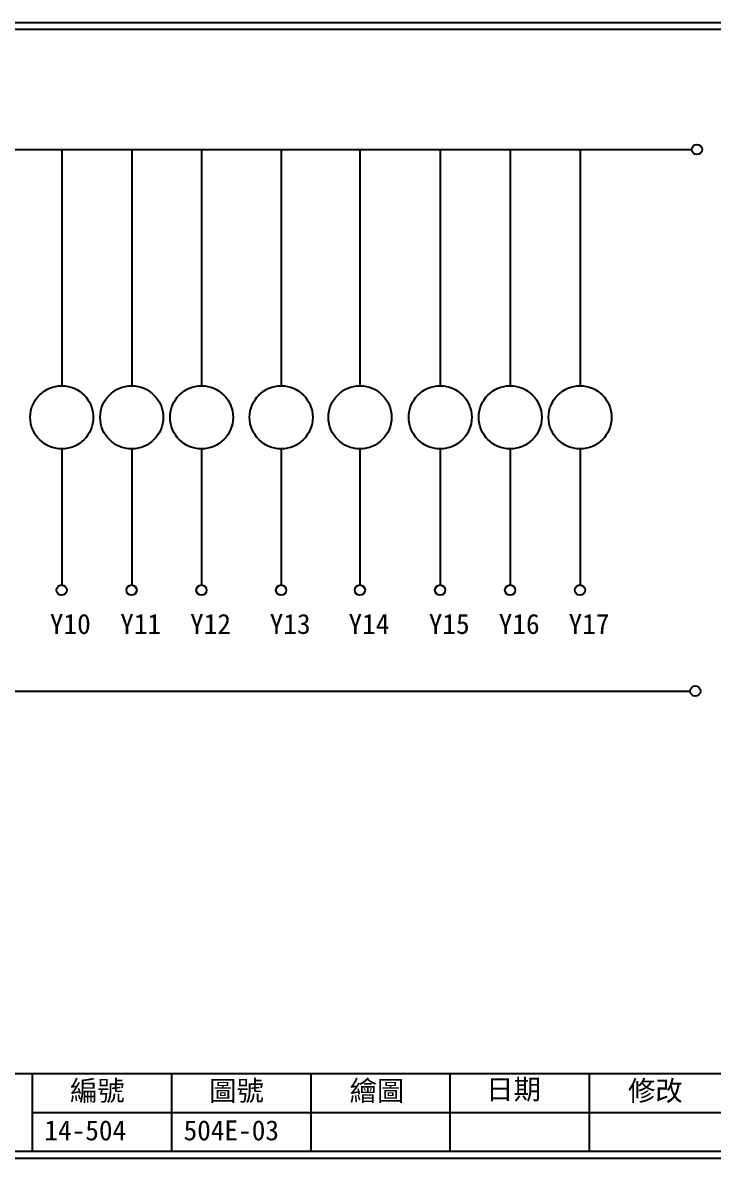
# Model space of a CAD drawing. Extents: x 10 to 401, y 3 to 368.
# Drawn here: x 144 to 268, y 3 to 207 of the extents above; entities that cross this region are included whole.
import ezdxf

# ---------------------------------------------------------------- set-up
doc = ezdxf.new("R2010")
doc.units = 0
doc.layers.add('圖框層', color=7, linetype='CONTINUOUS')
doc.layers.add('標尺寸層', color=3, linetype='CONTINUOUS')
doc.styles.add('STSL', font='KAIU.TTF')

msp = doc.modelspace()

# ---------------------------------------------------------------- linework, layer by layer
at = {"layer": '圖框層', "color": 7}
for p, q in [((297, 206.97), (10, 206.97)), ((295.75, 205.72), (11.25, 205.72)), ((11.25, 18.25), (295.75, 18.25)), ((145.75, 4.25), (145.75, 18.25)), ((170.75, 4.25), (170.75, 18.25)), ((195.75, 4.25), (195.75, 18.25)), ((220.75, 4.25), (220.75, 18.25)), ((245.75, 4.25), (245.75, 18.25)), ((145.75, 11.25), (295.75, 11.25)), ((11.25, 4.25), (295.75, 4.25)), ((10, 3), (297, 3))]:
    msp.add_line(p, q, dxfattribs=at)
at = {"layer": '標尺寸層', "color": 7}
for p, q in [((30.91, 184.2), (264.16, 184.2)), ((150.98, 184.2), (150.98, 141.75)), ((163.54, 184.2), (163.54, 141.75)), ((176.09, 184.2), (176.09, 141.75)), ((190.39, 184.2), (190.39, 141.75)), ((204.55, 184.2), (204.55, 141.75)), ((218.96, 184.2), (218.96, 141.75)), ((231.53, 184.2), (231.53, 141.75)), ((244.08, 184.2), (244.08, 141.75)), ((150.98, 130.43), (150.98, 105.98)), ((163.54, 130.43), (163.54, 105.98)), ((176.09, 130.43), (176.09, 105.98)), ((190.39, 130.43), (190.39, 105.98)), ((204.55, 130.43), (204.55, 105.98)), ((218.96, 130.43), (218.96, 105.98)), ((231.53, 130.43), (231.53, 105.98)), ((244.08, 130.43), (244.08, 105.98)), ((30.91, 86.93), (263.86, 86.93))]:
    msp.add_line(p, q, dxfattribs=at)
for centre, radius in [((265.08, 184.2), 0.92), ((150.98, 136.09), 5.66), ((163.54, 136.09), 5.66), ((176.09, 136.09), 5.66), ((190.39, 136.09), 5.66), ((204.55, 136.09), 5.66), ((218.96, 136.09), 5.66), ((231.53, 136.09), 5.66), ((244.08, 136.09), 5.66), ((150.96, 105.06), 0.92), ((163.52, 105.06), 0.92), ((176.07, 105.06), 0.92), ((190.37, 105.06), 0.92), ((204.53, 105.06), 0.92), ((218.94, 105.06), 0.92), ((231.51, 105.06), 0.92), ((244.06, 105.06), 0.92), ((264.78, 86.93), 0.92)]:
    msp.add_circle(centre, radius, dxfattribs=at)

# ---------------------------------------------------------------- texts
at = {"layer": '圖框層', "color": 4, "style": 'STSL'}
for s, p in [('Y10', (148.84, 97.18)), ('Y11', (161.48, 97.18)), ('Y12', (174.03, 97.18)), ('Y13', (188.33, 97.18)), ('Y14', (202.49, 97.18)), ('Y15', (216.9, 97.18)), ('Y16', (229.47, 97.18)), ('Y17', (242.01, 97.18)), ('編號', (152.47, 13.34)), ('圖號', (177.47, 13.34)), ('繪圖', (202.69, 13.34)), ('日期', (227.22, 13.59)), ('修改', (252.69, 13.34)), ('14-504', (147.86, 6.22)), ('504E-03', (172.86, 6.22))]:
    msp.add_text(s, height=3.6, dxfattribs=at).set_placement(p)

doc.saveas('drawing.dxf')
